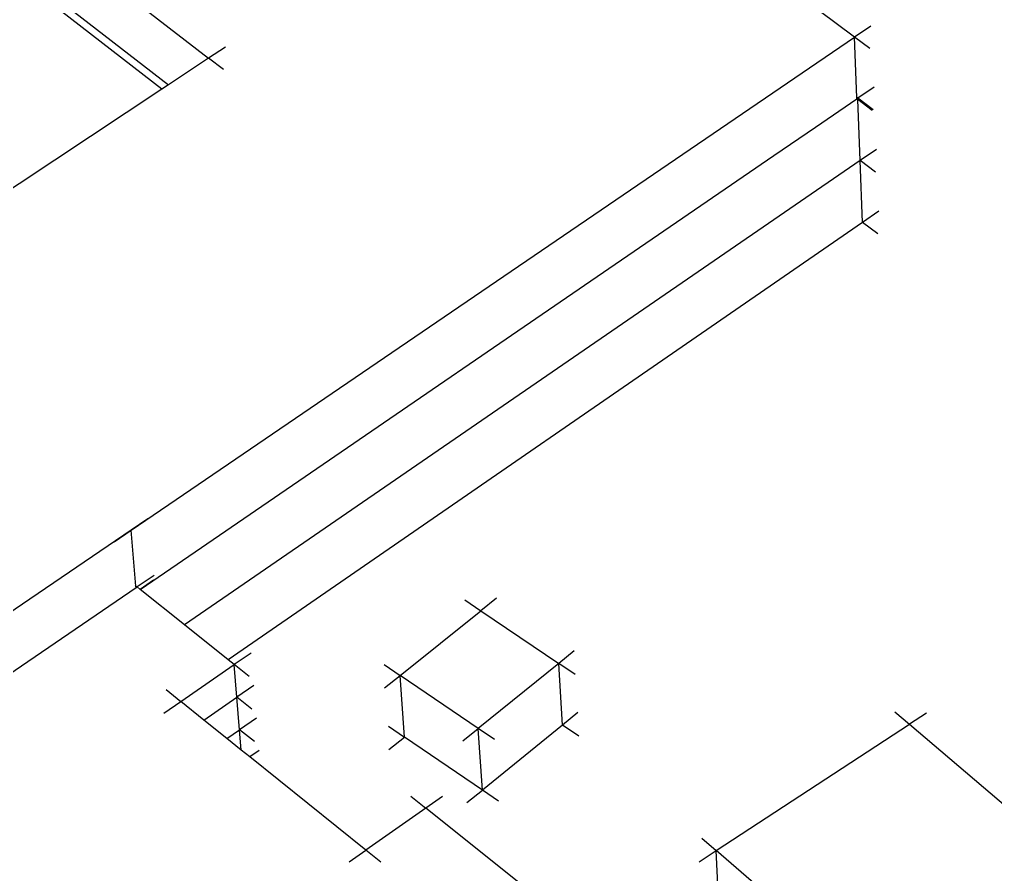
# Model space of a CAD drawing. Header units: inches. Extents: x 105 to 795, y 0 to 500.
# Drawn here: x 432.8 to 504.5, y 237.2 to 300 of the extents above; entities that cross this region are included whole.
import ezdxf

# ---------------------------------------------------------------- set-up
doc = ezdxf.new("R2010")
doc.units = ezdxf.units.IN
doc.header["$MEASUREMENT"] = 0

# ---------------------------------------------------------------- blocks, each defined once
blk = doc.blocks.new('block 774')
at = {"color": 7, "lineweight": 25, "true_color": 0xffffff}
blk.add_lwpolyline([(495.961, 285.953), (494.759, 285.124)], dxfattribs=at)
blk = doc.blocks.new('block 775')
at = {"color": 7, "lineweight": 25, "true_color": 0xffffff}
blk.add_lwpolyline([(494.759, 285.124), (448.18, 252.996)], dxfattribs=at)
blk = doc.blocks.new('block 776')
at = {"color": 7, "lineweight": 25, "true_color": 0xffffff}
blk.add_lwpolyline([(495.881, 284.277), (494.759, 285.124)], dxfattribs=at)
blk = doc.blocks.new('block 777')
at = {"color": 7, "lineweight": 25, "true_color": 0xffffff}
blk.add_lwpolyline([(488.256, 290.027), (488.256, 290.027)], dxfattribs=at)
blk = doc.blocks.new('block 778')
at = {"color": 7, "lineweight": 25, "true_color": 0xffffff}
blk.add_lwpolyline([(494.759, 285.124), (494.586, 289.663)], dxfattribs=at)
blk = doc.blocks.new('block 779')
at = {"color": 7, "lineweight": 25, "true_color": 0xffffff}
blk.add_lwpolyline([(495.708, 288.82), (494.586, 289.663)], dxfattribs=at)
blk = doc.blocks.new('block 780')
at = {"color": 7, "lineweight": 25, "true_color": 0xffffff}
blk.add_lwpolyline([(491.314, 292.12), (491.314, 292.12)], dxfattribs=at)
blk = doc.blocks.new('block 781')
at = {"color": 7, "lineweight": 25, "true_color": 0xffffff}
blk.add_lwpolyline([(495.789, 290.488), (494.586, 289.663)], dxfattribs=at)
blk = doc.blocks.new('block 782')
at = {"color": 7, "lineweight": 25, "true_color": 0xffffff}
blk.add_lwpolyline([(494.586, 289.663), (444.961, 255.57)], dxfattribs=at)
blk = doc.blocks.new('block 1947')
at = {"color": 7, "lineweight": 25, "true_color": 0xffffff}
blk.add_lwpolyline([(482.756, 238.166), (484.016, 238.989)], dxfattribs=at)
blk = doc.blocks.new('block 1948')
at = {"color": 7, "lineweight": 25, "true_color": 0xffffff}
blk.add_lwpolyline([(499.462, 249.081), (498.213, 248.265)], dxfattribs=at)
blk = doc.blocks.new('block 1949')
at = {"color": 7, "lineweight": 25, "true_color": 0xffffff}
blk.add_lwpolyline([(484.016, 238.989), (498.213, 248.265)], dxfattribs=at)
blk = doc.blocks.new('block 1951')
at = {"color": 7, "lineweight": 25, "true_color": 0xffffff}
blk.add_lwpolyline([(482.958, 239.905), (484.016, 238.989)], dxfattribs=at)
blk = doc.blocks.new('block 1952')
at = {"color": 7, "lineweight": 25, "true_color": 0xffffff}
blk.add_lwpolyline([(502.406, 223.061), (484.016, 238.989)], dxfattribs=at)
blk = doc.blocks.new('block 1955')
at = {"color": 7, "lineweight": 25, "true_color": 0xffffff}
blk.add_lwpolyline([(484.241, 234.471), (484.016, 238.989)], dxfattribs=at)
blk = doc.blocks.new('block 1956')
at = {"color": 7, "lineweight": 25, "true_color": 0xffffff}
blk.add_lwpolyline([(497.145, 249.174), (498.213, 248.265)], dxfattribs=at)
blk = doc.blocks.new('block 1958')
at = {"color": 7, "lineweight": 25, "true_color": 0xffffff}
blk.add_lwpolyline([(498.213, 248.265), (516.646, 232.58)], dxfattribs=at)
blk = doc.blocks.new('block 1976')
at = {"color": 7, "lineweight": 25, "true_color": 0xffffff}
blk.add_lwpolyline([(468.031, 242.627), (466.842, 243.437)], dxfattribs=at)
blk = doc.blocks.new('block 1977')
at = {"color": 7, "lineweight": 25, "true_color": 0xffffff}
blk.add_lwpolyline([(459.942, 248.132), (461.127, 247.326)], dxfattribs=at)
blk = doc.blocks.new('block 1978')
at = {"color": 7, "lineweight": 25, "true_color": 0xffffff}
blk.add_lwpolyline([(466.842, 243.437), (461.127, 247.326)], dxfattribs=at)
blk = doc.blocks.new('block 1979')
at = {"color": 7, "lineweight": 25, "true_color": 0xffffff}
blk.add_lwpolyline([(473.863, 249.125), (472.73, 248.207)], dxfattribs=at)
blk = doc.blocks.new('block 1980')
at = {"color": 7, "lineweight": 25, "true_color": 0xffffff}
blk.add_lwpolyline([(465.702, 242.514), (466.842, 243.437)], dxfattribs=at)
blk = doc.blocks.new('block 1981')
at = {"color": 7, "lineweight": 25, "true_color": 0xffffff}
blk.add_lwpolyline([(472.73, 248.207), (466.842, 243.437)], dxfattribs=at)
blk = doc.blocks.new('block 1982')
at = {"color": 7, "lineweight": 25, "true_color": 0xffffff}
blk.add_lwpolyline([(473.923, 247.399), (472.73, 248.207)], dxfattribs=at)
blk = doc.blocks.new('block 1983')
at = {"color": 7, "lineweight": 25, "true_color": 0xffffff}
blk.add_lwpolyline([(459.983, 246.406), (461.127, 247.326)], dxfattribs=at)
blk = doc.blocks.new('block 1984')
at = {"color": 7, "lineweight": 25, "true_color": 0xffffff}
blk.add_lwpolyline([(467.732, 247.153), (466.543, 247.96)], dxfattribs=at)
blk = doc.blocks.new('block 1985')
at = {"color": 7, "lineweight": 25, "true_color": 0xffffff}
blk.add_lwpolyline([(459.62, 252.654), (460.805, 251.852)], dxfattribs=at)
blk = doc.blocks.new('block 1986')
at = {"color": 7, "lineweight": 25, "true_color": 0xffffff}
blk.add_lwpolyline([(466.543, 247.96), (460.805, 251.852)], dxfattribs=at)
blk = doc.blocks.new('block 1987')
at = {"color": 7, "lineweight": 25, "true_color": 0xffffff}
blk.add_lwpolyline([(473.592, 253.647), (472.459, 252.733)], dxfattribs=at)
blk = doc.blocks.new('block 1988')
at = {"color": 7, "lineweight": 25, "true_color": 0xffffff}
blk.add_lwpolyline([(465.403, 247.041), (466.543, 247.96)], dxfattribs=at)
blk = doc.blocks.new('block 1989')
at = {"color": 7, "lineweight": 25, "true_color": 0xffffff}
blk.add_lwpolyline([(472.459, 252.733), (466.543, 247.96)], dxfattribs=at)
blk = doc.blocks.new('block 1990')
at = {"color": 7, "lineweight": 25, "true_color": 0xffffff}
blk.add_lwpolyline([(465.546, 257.405), (466.732, 256.604)], dxfattribs=at)
blk = doc.blocks.new('block 1991')
at = {"color": 7, "lineweight": 25, "true_color": 0xffffff}
blk.add_lwpolyline([(473.65, 251.928), (472.459, 252.733)], dxfattribs=at)
blk = doc.blocks.new('block 1992')
at = {"color": 7, "lineweight": 25, "true_color": 0xffffff}
blk.add_lwpolyline([(466.732, 256.604), (472.459, 252.733)], dxfattribs=at)
blk = doc.blocks.new('block 1993')
at = {"color": 7, "lineweight": 25, "true_color": 0xffffff}
blk.add_lwpolyline([(459.661, 250.935), (460.805, 251.852)], dxfattribs=at)
blk = doc.blocks.new('block 1994')
at = {"color": 7, "lineweight": 25, "true_color": 0xffffff}
blk.add_lwpolyline([(467.869, 257.515), (466.732, 256.604)], dxfattribs=at)
blk = doc.blocks.new('block 1995')
at = {"color": 7, "lineweight": 25, "true_color": 0xffffff}
blk.add_lwpolyline([(460.805, 251.852), (466.732, 256.604)], dxfattribs=at)
blk = doc.blocks.new('block 1996')
at = {"color": 7, "lineweight": 25, "true_color": 0xffffff}
blk.add_lwpolyline([(466.842, 243.437), (466.543, 247.96)], dxfattribs=at)
blk = doc.blocks.new('block 1997')
at = {"color": 7, "lineweight": 25, "true_color": 0xffffff}
blk.add_lwpolyline([(461.127, 247.326), (460.805, 251.852)], dxfattribs=at)
blk = doc.blocks.new('block 1998')
at = {"color": 7, "lineweight": 25, "true_color": 0xffffff}
blk.add_lwpolyline([(472.73, 248.207), (472.459, 252.733)], dxfattribs=at)
blk = doc.blocks.new('block 2059')
at = {"color": 7, "lineweight": 25, "true_color": 0xffffff}
blk.add_lwpolyline([(495.534, 293.399), (494.412, 294.239)], dxfattribs=at)
blk = doc.blocks.new('block 2063')
at = {"color": 7, "lineweight": 25, "true_color": 0xffffff}
blk.add_lwpolyline([(495.614, 295.062), (494.412, 294.239)], dxfattribs=at)
blk = doc.blocks.new('block 2064')
at = {"color": 7, "lineweight": 25, "true_color": 0xffffff}
blk.add_lwpolyline([(442.677, 258.84), (441.704, 258.175)], dxfattribs=at)
blk = doc.blocks.new('block 2107')
at = {"color": 7, "lineweight": 25, "true_color": 0xffffff}
blk.add_lwpolyline([(447.819, 296.346), (446.732, 297.184)], dxfattribs=at)
blk = doc.blocks.new('block 2108')
at = {"color": 7, "lineweight": 25, "true_color": 0xffffff}
blk.add_lwpolyline([(423.37, 315.196), (446.732, 297.184)], dxfattribs=at)
blk = doc.blocks.new('block 2115')
at = {"color": 7, "lineweight": 25, "true_color": 0xffffff}
blk.add_lwpolyline([(447.97, 298.004), (446.732, 297.184)], dxfattribs=at)
blk = doc.blocks.new('block 2117')
at = {"color": 7, "lineweight": 25, "true_color": 0xffffff}
blk.add_lwpolyline([(495.296, 297.89), (494.174, 298.726)], dxfattribs=at)
blk = doc.blocks.new('block 2119')
at = {"color": 7, "lineweight": 25, "true_color": 0xffffff}
blk.add_lwpolyline([(494.174, 298.726), (427.458, 348.46)], dxfattribs=at)
blk = doc.blocks.new('block 2135')
at = {"color": 7, "lineweight": 25, "true_color": 0xffffff}
blk.add_lwpolyline([(439.792, 261.667), (441.035, 262.514)], dxfattribs=at)
blk = doc.blocks.new('block 2136')
at = {"color": 7, "lineweight": 25, "true_color": 0xffffff}
blk.add_lwpolyline([(495.376, 299.546), (494.174, 298.726)], dxfattribs=at)
blk = doc.blocks.new('block 2137')
at = {"color": 7, "lineweight": 25, "true_color": 0xffffff}
blk.add_lwpolyline([(441.035, 262.514), (494.174, 298.726)], dxfattribs=at)
blk = doc.blocks.new('block 2140')
at = {"color": 7, "lineweight": 25, "true_color": 0xffffff}
blk.add_lwpolyline([(442.276, 263.358), (441.035, 262.514)], dxfattribs=at)
blk = doc.blocks.new('block 2142')
at = {"color": 7, "lineweight": 25, "true_color": 0xffffff}
blk.add_lwpolyline([(441.035, 262.514), (413.087, 243.489)], dxfattribs=at)
blk = doc.blocks.new('block 2158')
at = {"color": 7, "lineweight": 25, "true_color": 0xffffff}
blk.add_lwpolyline([(450.444, 246.346), (449.756, 245.868)], dxfattribs=at)
blk = doc.blocks.new('block 2159')
at = {"color": 7, "lineweight": 25, "true_color": 0xffffff}
blk.add_lwpolyline([(449.137, 246.366), (449.013, 247.863)], dxfattribs=at)
blk = doc.blocks.new('block 2160')
at = {"color": 7, "lineweight": 25, "true_color": 0xffffff}
blk.add_lwpolyline([(450.248, 248.719), (449.013, 247.863)], dxfattribs=at)
blk = doc.blocks.new('block 2161')
at = {"color": 7, "lineweight": 25, "true_color": 0xffffff}
blk.add_lwpolyline([(448.079, 247.217), (449.013, 247.863)], dxfattribs=at)
blk = doc.blocks.new('block 2168')
at = {"color": 7, "lineweight": 25, "true_color": 0xffffff}
blk.add_lwpolyline([(450.102, 246.989), (449.013, 247.863)], dxfattribs=at)
blk = doc.blocks.new('block 2177')
at = {"color": 7, "lineweight": 25, "true_color": 0xffffff}
blk.add_lwpolyline([(449.013, 247.863), (448.816, 250.249)], dxfattribs=at)
blk = doc.blocks.new('block 2190')
at = {"color": 7, "lineweight": 25, "true_color": 0xffffff}
blk.add_lwpolyline([(463.903, 242.965), (462.678, 242.106)], dxfattribs=at)
blk = doc.blocks.new('block 2191')
at = {"color": 7, "lineweight": 25, "true_color": 0xffffff}
blk.add_lwpolyline([(457.047, 238.158), (458.277, 239.021)], dxfattribs=at)
blk = doc.blocks.new('block 2192')
at = {"color": 7, "lineweight": 25, "true_color": 0xffffff}
blk.add_lwpolyline([(462.678, 242.106), (458.277, 239.021)], dxfattribs=at)
blk = doc.blocks.new('block 2193')
at = {"color": 7, "lineweight": 25, "true_color": 0xffffff}
blk.add_lwpolyline([(442.727, 259.197), (441.486, 258.349)], dxfattribs=at)
blk = doc.blocks.new('block 2194')
at = {"color": 7, "lineweight": 25, "true_color": 0xffffff}
blk.add_lwpolyline([(459.372, 238.141), (458.277, 239.021)], dxfattribs=at)
blk = doc.blocks.new('block 2195')
at = {"color": 7, "lineweight": 25, "true_color": 0xffffff}
blk.add_lwpolyline([(443.608, 250.809), (444.691, 249.938)], dxfattribs=at)
blk = doc.blocks.new('block 2196')
at = {"color": 7, "lineweight": 25, "true_color": 0xffffff}
blk.add_lwpolyline([(449.707, 251.775), (448.618, 252.645)], dxfattribs=at)
blk = doc.blocks.new('block 2198')
at = {"color": 7, "lineweight": 25, "true_color": 0xffffff}
blk.add_lwpolyline([(461.581, 242.982), (462.678, 242.106)], dxfattribs=at)
blk = doc.blocks.new('block 2199')
at = {"color": 7, "lineweight": 25, "true_color": 0xffffff}
blk.add_lwpolyline([(470.999, 235.462), (462.678, 242.106)], dxfattribs=at)
blk = doc.blocks.new('block 2200')
at = {"color": 7, "lineweight": 25, "true_color": 0xffffff}
blk.add_lwpolyline([(449.904, 249.377), (448.816, 250.249)], dxfattribs=at)
blk = doc.blocks.new('block 2201')
at = {"color": 7, "lineweight": 25, "true_color": 0xffffff}
blk.add_lwpolyline([(450.052, 251.103), (448.816, 250.249)], dxfattribs=at)
blk = doc.blocks.new('block 2202')
at = {"color": 7, "lineweight": 25, "true_color": 0xffffff}
blk.add_lwpolyline([(446.391, 248.573), (448.816, 250.249)], dxfattribs=at)
blk = doc.blocks.new('block 2205')
at = {"color": 7, "lineweight": 25, "true_color": 0xffffff}
blk.add_lwpolyline([(413.647, 239.328), (442.608, 215.353)], dxfattribs=at)
blk = doc.blocks.new('block 2207')
at = {"color": 7, "lineweight": 25, "true_color": 0xffffff}
blk.add_lwpolyline([(448.816, 250.249), (448.618, 252.645)], dxfattribs=at)
blk = doc.blocks.new('block 2208')
at = {"color": 7, "lineweight": 25, "true_color": 0xffffff}
blk.add_lwpolyline([(443.451, 249.083), (444.691, 249.938)], dxfattribs=at)
blk = doc.blocks.new('block 2209')
at = {"color": 7, "lineweight": 25, "true_color": 0xffffff}
blk.add_lwpolyline([(449.854, 253.497), (448.618, 252.645)], dxfattribs=at)
blk = doc.blocks.new('block 2210')
at = {"color": 7, "lineweight": 25, "true_color": 0xffffff}
blk.add_lwpolyline([(444.691, 249.938), (448.618, 252.645)], dxfattribs=at)
blk = doc.blocks.new('block 3076')
at = {"color": 7, "lineweight": 25, "true_color": 0xffffff}
blk.add_lwpolyline([(494.412, 294.239), (494.412, 294.239)], dxfattribs=at)
blk = doc.blocks.new('block 3077')
at = {"color": 7, "lineweight": 25, "true_color": 0xffffff}
blk.add_lwpolyline([(494.412, 294.239), (494.343, 294.291)], dxfattribs=at)
blk = doc.blocks.new('block 3078')
at = {"color": 7, "lineweight": 25, "true_color": 0xffffff}
blk.add_lwpolyline([(494.586, 289.663), (494.416, 294.143)], dxfattribs=at)
blk = doc.blocks.new('block 3079')
at = {"color": 7, "lineweight": 25, "true_color": 0xffffff}
blk.add_lwpolyline([(494.416, 294.143), (494.412, 294.239)], dxfattribs=at)
blk = doc.blocks.new('block 3080')
at = {"color": 7, "lineweight": 25, "true_color": 0xffffff}
blk.add_lwpolyline([(441.704, 258.175), (488.256, 290.027)], dxfattribs=at)
blk = doc.blocks.new('block 3089')
at = {"color": 7, "lineweight": 25, "true_color": 0xffffff}
blk.add_lwpolyline([(494.347, 294.194), (494.347, 294.194)], dxfattribs=at)
blk = doc.blocks.new('block 3094')
at = {"color": 7, "lineweight": 25, "true_color": 0xffffff}
blk.add_lwpolyline([(441.409, 258.296), (441.398, 258.419)], dxfattribs=at)
blk = doc.blocks.new('block 3095')
at = {"color": 7, "lineweight": 25, "true_color": 0xffffff}
blk.add_lwpolyline([(441.398, 258.419), (441.035, 262.514)], dxfattribs=at)
blk = doc.blocks.new('block 3096')
at = {"color": 7, "lineweight": 25, "true_color": 0xffffff}
blk.add_lwpolyline([(423.902, 310.603), (443.776, 295.224)], dxfattribs=at)
blk = doc.blocks.new('block 3099')
at = {"color": 7, "lineweight": 25, "true_color": 0xffffff}
blk.add_lwpolyline([(495.549, 295.017), (494.412, 294.239)], dxfattribs=at)
blk = doc.blocks.new('block 3100')
at = {"color": 7, "lineweight": 25, "true_color": 0xffffff}
blk.add_lwpolyline([(494.412, 294.239), (494.347, 294.194)], dxfattribs=at)
blk = doc.blocks.new('block 3101')
at = {"color": 7, "lineweight": 25, "true_color": 0xffffff}
blk.add_lwpolyline([(441.704, 258.175), (488.256, 290.027)], dxfattribs=at)
blk = doc.blocks.new('block 3104')
at = {"color": 7, "lineweight": 25, "true_color": 0xffffff}
blk.add_lwpolyline([(446.732, 297.184), (443.776, 295.224)], dxfattribs=at)
blk = doc.blocks.new('block 3105')
at = {"color": 7, "lineweight": 25, "true_color": 0xffffff}
blk.add_lwpolyline([(494.347, 294.194), (494.343, 294.291)], dxfattribs=at)
blk = doc.blocks.new('block 3106')
at = {"color": 7, "lineweight": 25, "true_color": 0xffffff}
blk.add_lwpolyline([(494.343, 294.291), (494.174, 298.726)], dxfattribs=at)
blk = doc.blocks.new('block 3117')
at = {"color": 7, "lineweight": 25, "true_color": 0xffffff}
blk.add_lwpolyline([(441.486, 258.349), (441.409, 258.296)], dxfattribs=at)
blk = doc.blocks.new('block 3118')
at = {"color": 7, "lineweight": 25, "true_color": 0xffffff}
blk.add_lwpolyline([(441.409, 258.296), (413.647, 239.328)], dxfattribs=at)
blk = doc.blocks.new('block 3119')
at = {"color": 7, "lineweight": 25, "true_color": 0xffffff}
blk.add_lwpolyline([(441.337, 258.468), (441.398, 258.419)], dxfattribs=at)
blk = doc.blocks.new('block 3120')
at = {"color": 7, "lineweight": 25, "true_color": 0xffffff}
blk.add_lwpolyline([(441.398, 258.419), (441.486, 258.349)], dxfattribs=at)
blk = doc.blocks.new('block 3121')
at = {"color": 7, "lineweight": 25, "true_color": 0xffffff}
blk.add_lwpolyline([(448.618, 252.645), (448.18, 252.996)], dxfattribs=at)
blk = doc.blocks.new('block 3236')
at = {"color": 7, "lineweight": 25, "true_color": 0xffffff}
blk.add_lwpolyline([(443.291, 294.901), (423.977, 309.856)], dxfattribs=at)
blk = doc.blocks.new('block 3392')
at = {"color": 7, "lineweight": 25, "true_color": 0xffffff}
blk.add_lwpolyline([(488.256, 290.027), (491.314, 292.12)], dxfattribs=at)
blk = doc.blocks.new('block 3397')
at = {"color": 7, "lineweight": 25, "true_color": 0xffffff}
blk.add_lwpolyline([(495.469, 293.355), (494.416, 294.143)], dxfattribs=at)
blk = doc.blocks.new('block 3398')
at = {"color": 7, "lineweight": 25, "true_color": 0xffffff}
blk.add_lwpolyline([(494.416, 294.143), (494.347, 294.194)], dxfattribs=at)
blk = doc.blocks.new('block 3401')
at = {"color": 7, "lineweight": 25, "true_color": 0xffffff}
blk.add_lwpolyline([(488.256, 290.027), (491.314, 292.12)], dxfattribs=at)
blk = doc.blocks.new('block 3402')
at = {"color": 7, "lineweight": 25, "true_color": 0xffffff}
blk.add_lwpolyline([(491.314, 292.12), (494.347, 294.194)], dxfattribs=at)
blk = doc.blocks.new('block 3407')
at = {"color": 7, "lineweight": 25, "true_color": 0xffffff}
blk.add_lwpolyline([(443.776, 295.224), (443.291, 294.901)], dxfattribs=at)
blk = doc.blocks.new('block 3408')
at = {"color": 7, "lineweight": 25, "true_color": 0xffffff}
blk.add_lwpolyline([(443.291, 294.901), (409.212, 272.307)], dxfattribs=at)
blk = doc.blocks.new('block 3422')
at = {"color": 7, "lineweight": 25, "true_color": 0xffffff}
blk.add_lwpolyline([(458.277, 239.021), (449.756, 245.868)], dxfattribs=at)
blk = doc.blocks.new('block 3423')
at = {"color": 7, "lineweight": 25, "true_color": 0xffffff}
blk.add_lwpolyline([(448.079, 247.217), (446.391, 248.573)], dxfattribs=at)
blk = doc.blocks.new('block 3424')
at = {"color": 7, "lineweight": 25, "true_color": 0xffffff}
blk.add_lwpolyline([(446.391, 248.573), (444.691, 249.938)], dxfattribs=at)
blk = doc.blocks.new('block 3425')
at = {"color": 7, "lineweight": 25, "true_color": 0xffffff}
blk.add_lwpolyline([(448.18, 252.996), (444.961, 255.57)], dxfattribs=at)
blk = doc.blocks.new('block 3529')
at = {"color": 7, "lineweight": 25, "true_color": 0xffffff}
blk.add_lwpolyline([(491.314, 292.12), (494.347, 294.194)], dxfattribs=at)
blk = doc.blocks.new('block 3530')
at = {"color": 7, "lineweight": 25, "true_color": 0xffffff}
blk.add_lwpolyline([(494.347, 294.194), (494.412, 294.239)], dxfattribs=at)
blk = doc.blocks.new('block 3533')
at = {"color": 7, "lineweight": 25, "true_color": 0xffffff}
blk.add_lwpolyline([(449.756, 245.868), (449.137, 246.366)], dxfattribs=at)
blk = doc.blocks.new('block 3534')
at = {"color": 7, "lineweight": 25, "true_color": 0xffffff}
blk.add_lwpolyline([(449.137, 246.366), (448.079, 247.217)], dxfattribs=at)
blk = doc.blocks.new('block 3601')
at = {"color": 7, "lineweight": 25, "true_color": 0xffffff}
blk.add_lwpolyline([(444.961, 255.57), (441.704, 258.175)], dxfattribs=at)
blk = doc.blocks.new('block 3602')
at = {"color": 7, "lineweight": 25, "true_color": 0xffffff}
blk.add_lwpolyline([(441.704, 258.175), (441.704, 258.175)], dxfattribs=at)
blk = doc.blocks.new('block 3603')
at = {"color": 7, "lineweight": 25, "true_color": 0xffffff}
blk.add_lwpolyline([(441.704, 258.175), (441.704, 258.175)], dxfattribs=at)
blk = doc.blocks.new('block 3604')
at = {"color": 7, "lineweight": 25, "true_color": 0xffffff}
blk.add_lwpolyline([(441.704, 258.175), (441.486, 258.349)], dxfattribs=at)

msp = doc.modelspace()

# ---------------------------------------------------------------- block references
for name in ['block 2119', 'block 2108', 'block 3096', 'block 3236', 'block 2136', 'block 2137', 'block 2117', 'block 3106', 'block 2115', 'block 3104', 'block 2107', 'block 3408', 'block 3407', 'block 2063', 'block 3099', 'block 3402', 'block 3529', 'block 3077', 'block 3105', 'block 3100', 'block 3530', 'block 3089', 'block 3398', 'block 2059', 'block 3076', 'block 3079', 'block 3078', 'block 3397', 'block 3392', 'block 3401', 'block 780', 'block 781', 'block 3080', 'block 3101', 'block 782', 'block 777', 'block 778', 'block 779', 'block 774', 'block 775', 'block 776', 'block 2140', 'block 2142', 'block 2135', 'block 3095', 'block 2193', 'block 2064', 'block 3118', 'block 3119', 'block 3094', 'block 3120', 'block 3117', 'block 3604', 'block 3601', 'block 3602', 'block 3603', 'block 1990', 'block 1994', 'block 1995', 'block 1992', 'block 3425', 'block 2209', 'block 1987', 'block 2210', 'block 3121', 'block 2196', 'block 2207', 'block 1985', 'block 1989', 'block 1991', 'block 1998', 'block 1993', 'block 1986', 'block 1997', 'block 2201', 'block 2195', 'block 2202', 'block 2177', 'block 2200', 'block 2208', 'block 3424', 'block 1979', 'block 1956', 'block 1948', 'block 3423', 'block 2160', 'block 1977', 'block 1981', 'block 1982', 'block 1949', 'block 1958', 'block 2161', 'block 2159', 'block 2168', 'block 1983', 'block 1978', 'block 1988', 'block 1984', 'block 1996', 'block 3534', 'block 3533', 'block 2158', 'block 3422', 'block 1980', 'block 1976', 'block 2198', 'block 2190', 'block 2192', 'block 2199', 'block 1951', 'block 2205', 'block 2191', 'block 2194', 'block 1947', 'block 1952', 'block 1955']:
    msp.add_blockref(name, (0, 0))

doc.saveas('drawing.dxf')
